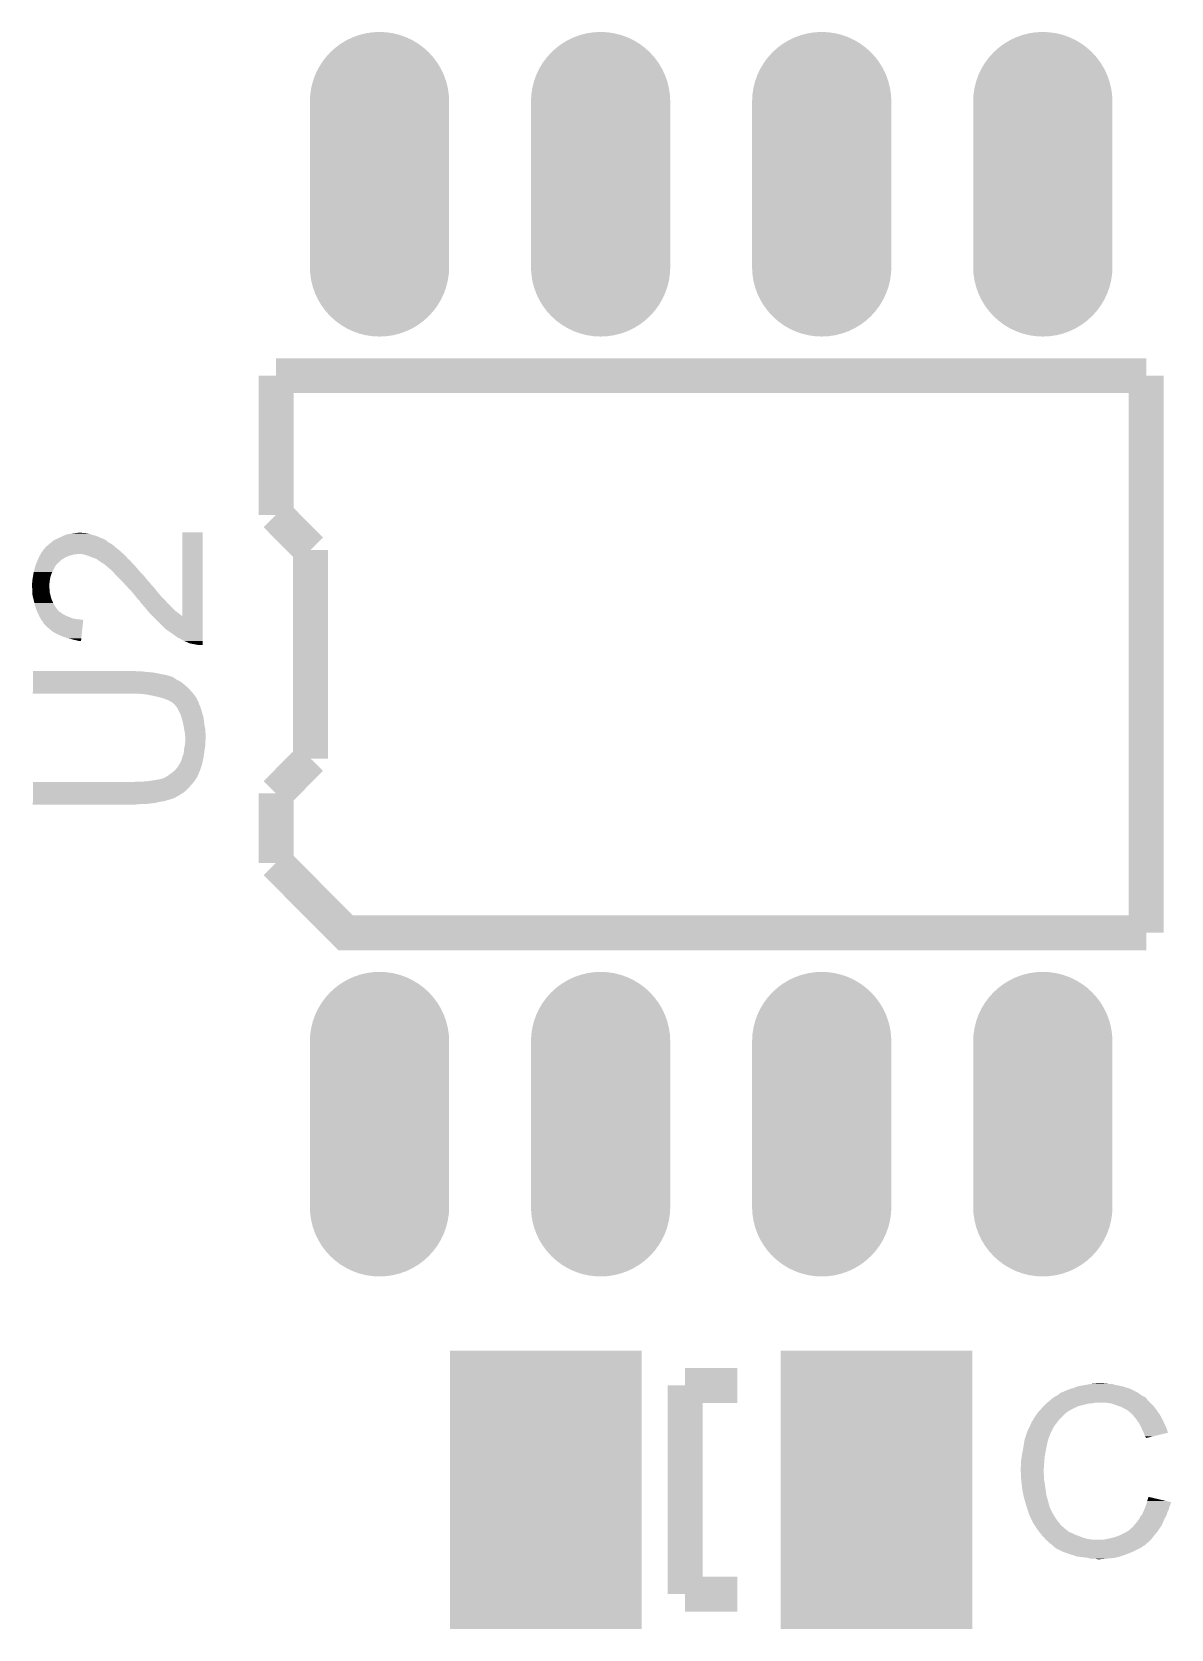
# Model space of a CAD drawing. Extents: x -4.2 to 27.1, y -3.9 to 55.1.
# Drawn here: x 7.53 to 14.07, y 20.15 to 29.33 of the extents above; entities that cross this region are included whole.
import ezdxf

# ---------------------------------------------------------------- set-up
doc = ezdxf.new("R2010")
doc.units = 0
doc.layers.get('0').update_dxf_attribs({"linetype": 'CONTINUOUS'})
doc.layers.add('MCP2517FD_CLICK_GTO', color=14, linetype='CONTINUOUS')
doc.layers.add('MCP2517FD_CLICK_GTS', color=12, linetype='CONTINUOUS')

# ---------------------------------------------------------------- blocks, each defined once
blk = doc.blocks.new('RECTANGLE_90')
blk.add_solid([(0.54991, 0.8001), (0.54991, -0.8001), (-0.54991, 0.8001), (-0.54991, -0.8001)])
blk = doc.blocks.new('OBLONG_94')
at = {"const_width": 0.8001}
blk.add_lwpolyline([(0, 0.47498), (0, -0.47498)], dxfattribs=at)
at = {"const_width": 0.40005}
for points in [[(-0.200024, 0.47498, 1), (0.200024, 0.47498, 1)], [(-0.200024, -0.47498, 1), (0.200024, -0.47498, 1)]]:
    blk.add_lwpolyline(points, format="xyb", close=True, dxfattribs=at)

msp = doc.modelspace()

# ---------------------------------------------------------------- linework, layer by layer
at = {"layer": 'MCP2517FD_CLICK_GTO', "const_width": 0.20066}
for points in [[(8.93064, 27.3558), (13.92936, 27.3558)], [(8.93064, 26.5557), (8.93064, 27.3558)], [(13.92936, 24.1554), (13.92936, 27.3558)], [(8.93064, 26.5557), (9.12876, 26.35504)], [(9.12876, 25.15616), (9.12876, 26.35504)], [(8.93064, 24.9555), (9.12876, 25.15616)], [(8.93064, 24.55672), (8.93064, 24.9555)], [(8.93064, 24.55672), (9.32942, 24.1554), (13.92936, 24.1554)], [(11.28014, 20.35556), (11.28014, 21.55444)], [(11.28014, 21.55444), (11.57986, 21.55444)], [(11.28014, 20.35556), (11.57986, 20.35556)]]:
    msp.add_lwpolyline(points, dxfattribs=at)
at = {"layer": 'MCP2517FD_CLICK_GTO'}
for points in [[(7.682992, 26.42362), (7.68858, 26.42616), (7.9248, 26.42362), (7.917184, 26.42616)], [(7.68858, 26.42616), (7.694072, 26.428696), (7.917184, 26.42616), (7.91464, 26.428696)], [(7.694072, 26.428696), (7.710586, 26.436318), (7.91464, 26.428696), (7.894322, 26.436318)], [(7.710586, 26.436318), (7.721594, 26.4414), (7.894322, 26.436318), (7.874002, 26.4414)], [(7.721594, 26.4414), (7.7216, 26.441402), (7.874002, 26.4414), (7.873998, 26.441402)], [(7.7216, 26.441402), (7.739382, 26.44648), (7.873998, 26.441402), (7.860454, 26.44648)], [(7.739382, 26.44648), (7.759686, 26.449018), (7.860454, 26.44648), (7.853684, 26.449018)], [(7.759686, 26.449018), (7.780022, 26.45156), (7.853684, 26.449018), (7.8359, 26.45156)], [(7.780022, 26.45156), (7.800342, 26.4541), (7.820662, 26.45156), (7.810502, 26.4541)], [(8.39216, 25.974084), (8.39218, 26.456618), (8.508982, 25.974084), (8.509, 26.456618)], [(8.39218, 26.456618), (8.392182, 26.45664), (8.509, 26.456618), (8.392182, 26.45664)], [(7.578996, 26.33218), (7.581898, 26.33726), (8.05434, 26.33218), (8.04672, 26.33726)], [(7.581898, 26.33726), (7.5819, 26.337262), (8.04672, 26.33726), (8.046718, 26.337262)], [(7.5819, 26.337262), (7.589156, 26.34742), (8.046718, 26.337262), (8.03656, 26.34742)], [(7.589156, 26.34742), (7.5946, 26.35504), (8.03656, 26.34742), (8.027036, 26.35504)], [(7.5946, 26.35504), (7.605182, 26.36774), (8.027036, 26.35504), (8.01116, 26.36774)], [(7.605182, 26.36774), (7.607298, 26.370278), (8.01116, 26.36774), (8.00826, 26.370278)], [(7.607298, 26.370278), (7.60984, 26.372826), (8.00826, 26.370278), (8.005348, 26.372826)], [(7.60984, 26.372826), (7.609856, 26.375364), (8.005348, 26.372826), (8.002448, 26.375364)], [(7.609856, 26.375364), (7.617462, 26.377904), (8.002448, 26.375364), (7.999544, 26.377904)], [(7.617462, 26.377904), (7.62508, 26.38552), (7.999544, 26.377904), (7.99084, 26.38552)], [(7.62508, 26.38552), (7.630162, 26.3906), (7.99084, 26.38552), (7.981696, 26.3906)], [(7.630162, 26.3906), (7.640314, 26.398218), (7.981696, 26.3906), (7.967982, 26.398218)], [(7.640314, 26.398218), (7.64032, 26.398222), (7.967982, 26.398218), (7.967978, 26.398222)], [(7.64032, 26.398222), (7.647942, 26.405842), (7.967978, 26.398222), (7.958834, 26.405842)], [(7.647942, 26.405842), (7.656406, 26.41092), (7.958834, 26.405842), (7.952738, 26.41092)], [(7.656406, 26.41092), (7.660642, 26.41346), (7.952738, 26.41092), (7.94766, 26.41346)], [(7.660642, 26.41346), (7.671816, 26.41854), (7.94766, 26.41346), (7.9375, 26.41854)], [(7.671816, 26.41854), (7.682992, 26.42362), (7.9375, 26.41854), (7.9248, 26.42362)], [(7.53872, 26.22804), (7.546846, 26.258518), (7.6454, 26.22804), (7.66064, 26.258518)], [(7.546846, 26.258518), (7.54888, 26.266142), (7.66064, 26.258518), (7.666356, 26.266142)], [(7.54888, 26.266142), (7.549966, 26.26868), (7.666356, 26.266142), (7.66826, 26.26868)], [(7.549966, 26.26868), (7.55323, 26.276296), (7.66826, 26.26868), (7.67334, 26.276296)], [(7.55323, 26.276296), (7.55432, 26.278838), (7.67334, 26.276296), (7.678416, 26.278838)], [(7.55432, 26.278838), (7.56194, 26.296618), (7.678416, 26.278838), (7.696198, 26.296618)], [(7.56194, 26.296618), (7.567384, 26.30932), (7.696198, 26.296618), (7.716522, 26.30932)], [(7.567384, 26.30932), (7.571738, 26.31948), (7.716522, 26.30932), (7.736838, 26.31948)], [(7.571738, 26.31948), (7.57174, 26.319482), (7.736838, 26.31948), (7.736844, 26.319482)], [(7.57174, 26.319482), (7.574642, 26.324562), (7.736844, 26.319482), (7.75716, 26.324562)], [(7.574642, 26.324562), (7.577542, 26.329638), (7.75716, 26.324562), (7.772398, 26.329638)], [(7.577542, 26.329638), (7.577544, 26.32964), (7.772398, 26.329638), (7.785098, 26.32964)], [(7.577544, 26.32964), (7.578996, 26.33218), (7.785098, 26.32964), (7.795258, 26.33218)], [(7.797822, 26.332178), (7.797802, 26.33218), (8.054342, 26.332178), (8.05434, 26.33218)], [(7.823198, 26.32964), (7.797822, 26.332178), (8.05688, 26.32964), (8.054342, 26.332178)], [(7.848602, 26.32202), (7.823198, 26.32964), (8.0645, 26.32202), (8.05688, 26.32964)], [(7.861306, 26.316938), (7.848602, 26.32202), (8.069582, 26.316938), (8.0645, 26.32202)], [(7.874, 26.31186), (7.861306, 26.316938), (8.073646, 26.31186), (8.069582, 26.316938)], [(7.896858, 26.30424), (7.874, 26.31186), (8.079742, 26.30424), (8.073646, 26.31186)], [(7.896862, 26.304238), (7.896858, 26.30424), (8.079742, 26.304238), (8.079742, 26.30424)], [(7.911088, 26.294078), (7.896862, 26.304238), (8.092442, 26.294078), (8.079742, 26.304238)], [(7.91464, 26.29154), (7.911088, 26.294078), (8.094558, 26.29154), (8.092442, 26.294078)], [(7.929878, 26.281382), (7.91464, 26.29154), (8.103022, 26.281382), (8.094558, 26.29154)], [(7.934956, 26.278842), (7.929878, 26.281382), (8.105138, 26.278842), (8.103022, 26.281382)], [(7.940026, 26.276306), (7.934956, 26.278842), (8.107674, 26.276306), (8.105138, 26.278842)], [(7.94004, 26.273782), (7.940026, 26.276306), (8.110198, 26.273782), (8.107674, 26.276306)], [(7.942574, 26.27376), (7.94004, 26.273782), (8.11022, 26.27376), (8.110198, 26.273782)], [(7.95172, 26.26614), (7.942574, 26.27376), (8.11784, 26.26614), (8.11022, 26.27376)], [(7.97306, 26.24836), (7.95172, 26.26614), (8.13308, 26.24836), (8.11784, 26.26614)], [(7.99084, 26.233122), (7.97306, 26.24836), (8.14614, 26.233122), (8.13308, 26.24836)], [(7.52856, 26.162002), (7.5311, 26.172162), (7.6291, 26.162002), (7.629948, 26.172162)], [(7.52856, 26.149298), (7.52856, 26.162002), (7.628042, 26.149298), (7.6291, 26.162002)], [(7.5311, 26.182322), (7.534486, 26.202638), (7.631544, 26.182322), (7.63524, 26.202638)], [(7.5311, 26.174702), (7.5311, 26.182322), (7.63016, 26.174702), (7.631544, 26.182322)], [(7.5311, 26.172162), (7.5311, 26.174702), (7.629948, 26.172162), (7.63016, 26.174702)], [(7.534486, 26.202638), (7.537872, 26.22296), (7.63524, 26.202638), (7.64286, 26.22296)], [(7.537872, 26.22296), (7.53872, 26.22804), (7.64286, 26.22296), (7.6454, 26.22804)], [(7.99302, 26.23058), (7.99084, 26.233122), (8.148318, 26.23058), (8.14614, 26.233122)], [(8.00608, 26.21534), (7.99302, 26.23058), (8.163558, 26.21534), (8.148318, 26.23058)], [(8.011162, 26.210258), (8.00608, 26.21534), (8.16864, 26.210258), (8.163558, 26.21534)], [(8.03402, 26.1874), (8.011162, 26.210258), (8.18642, 26.1874), (8.16864, 26.210258)], [(8.04164, 26.17978), (8.03402, 26.1874), (8.193194, 26.17978), (8.18642, 26.1874)], [(8.055792, 26.16454), (8.04164, 26.17978), (8.20674, 26.16454), (8.193194, 26.17978)], [(8.05815, 26.162), (8.055792, 26.16454), (8.20928, 26.162), (8.20674, 26.16454)], [(8.065228, 26.154378), (8.05815, 26.162), (8.214362, 26.154378), (8.20928, 26.162)], [(8.07466, 26.14422), (8.065228, 26.154378), (8.22452, 26.14422), (8.214362, 26.154378)], [(7.529068, 26.144222), (7.52856, 26.149298), (7.62762, 26.144222), (7.628042, 26.149298)], [(7.529832, 26.136596), (7.529068, 26.144222), (7.627622, 26.136596), (7.62762, 26.144222)], [(7.53034, 26.131516), (7.529832, 26.136596), (7.63016, 26.131516), (7.627622, 26.136596)], [(7.5311, 26.1239), (7.53034, 26.131516), (7.63016, 26.1239), (7.63016, 26.131516)], [(7.5311, 26.113738), (7.5311, 26.1239), (7.63016, 26.113738), (7.63016, 26.1239)], [(7.5311, 26.098502), (7.5311, 26.113738), (7.63397, 26.098502), (7.63016, 26.113738)], [(7.53618, 26.07564), (7.5311, 26.098502), (7.639686, 26.07564), (7.63397, 26.098502)], [(7.536816, 26.073098), (7.53618, 26.07564), (7.64032, 26.073098), (7.639686, 26.07564)], [(7.54253, 26.05024), (7.536816, 26.073098), (7.65048, 26.05024), (7.64032, 26.073098)], [(8.079016, 26.139138), (8.07466, 26.14422), (8.2296, 26.139138), (8.22452, 26.14422)], [(8.087724, 26.12898), (8.079016, 26.139138), (8.23722, 26.12898), (8.2296, 26.139138)], [(8.0899, 26.12644), (8.087724, 26.12898), (8.239196, 26.12644), (8.23722, 26.12898)], [(8.105142, 26.111198), (8.0899, 26.12644), (8.251052, 26.111198), (8.239196, 26.12644)], [(8.109374, 26.10612), (8.105142, 26.111198), (8.255, 26.10612), (8.251052, 26.111198)], [(8.11784, 26.09596), (8.109374, 26.10612), (8.264032, 26.09596), (8.255, 26.10612)], [(8.128, 26.08326), (8.11784, 26.09596), (8.27532, 26.08326), (8.264032, 26.09596)], [(8.13562, 26.073102), (8.128, 26.08326), (8.285478, 26.073102), (8.27532, 26.08326)], [(8.148314, 26.060406), (8.13562, 26.073102), (8.298174, 26.060406), (8.285478, 26.073102)], [(8.148316, 26.0604), (8.148314, 26.060406), (8.29818, 26.0604), (8.298174, 26.060406)], [(8.14832, 26.057866), (8.148316, 26.0604), (8.300398, 26.057866), (8.29818, 26.0604)], [(7.54634, 26.035), (7.54253, 26.05024), (7.658948, 26.035), (7.65048, 26.05024)], [(7.548516, 26.027382), (7.54634, 26.035), (7.66318, 26.027382), (7.658948, 26.035)], [(7.551418, 26.01722), (7.548516, 26.027382), (7.671084, 26.01722), (7.66318, 26.027382)], [(7.556864, 26.00452), (7.551418, 26.01722), (7.680962, 26.00452), (7.671084, 26.01722)], [(7.557952, 26.00198), (7.556864, 26.00452), (7.6835, 26.00198), (7.680962, 26.00452)], [(7.55904, 25.99944), (7.557952, 26.00198), (7.68731, 25.99944), (7.6835, 26.00198)], [(7.56031, 25.9969), (7.55904, 25.99944), (7.69112, 25.9969), (7.68731, 25.99944)], [(7.564122, 25.989278), (7.56031, 25.9969), (7.701282, 25.989278), (7.69112, 25.9969)], [(7.56666, 25.9842), (7.564122, 25.989278), (7.71017, 25.9842), (7.701282, 25.989278)], [(7.568692, 25.97912), (7.56666, 25.9842), (7.71906, 25.97912), (7.71017, 25.9842)], [(7.57174, 25.9715), (7.568692, 25.97912), (7.73684, 25.9715), (7.71906, 25.97912)], [(7.57174, 25.971498), (7.57174, 25.9715), (7.736846, 25.971498), (7.73684, 25.9715)], [(7.577836, 25.96134), (7.57174, 25.971498), (7.762242, 25.96134), (7.736846, 25.971498)], [(8.163564, 26.04008), (8.14832, 26.057866), (8.315958, 26.04008), (8.300398, 26.057866)], [(8.1788, 26.0223), (8.163564, 26.04008), (8.333742, 26.0223), (8.315958, 26.04008)], [(8.191696, 26.00706), (8.1788, 26.0223), (8.348982, 26.00706), (8.333742, 26.0223)], [(8.204592, 25.99182), (8.191696, 26.00706), (8.3693, 25.99182), (8.348982, 26.00706)], [(8.20674, 25.98928), (8.204592, 25.99182), (8.372574, 25.98928), (8.3693, 25.99182)], [(8.221936, 25.974084), (8.20674, 25.98928), (8.39216, 25.974084), (8.372574, 25.98928)], [(8.295638, 25.900382), (8.221936, 25.974084), (8.50898, 25.900382), (8.508982, 25.974084)], [(7.57936, 25.958798), (7.577836, 25.96134), (7.776222, 25.958798), (7.762242, 25.96134)], [(7.58063, 25.95626), (7.57936, 25.958798), (7.79018, 25.95626), (7.776222, 25.958798)], [(7.581912, 25.953698), (7.58063, 25.95626), (7.823198, 25.953698), (7.79018, 25.95626)], [(7.584438, 25.948644), (7.581912, 25.953698), (7.82267, 25.948644), (7.823198, 25.953698)], [(7.592056, 25.941022), (7.584438, 25.948644), (7.821874, 25.941022), (7.82267, 25.948644)], [(7.5946, 25.933404), (7.592056, 25.941022), (7.82108, 25.933404), (7.821874, 25.941022)], [(7.617462, 25.910538), (7.5946, 25.933404), (7.818694, 25.910538), (7.82108, 25.933404)], [(7.647942, 25.88514), (7.617462, 25.910538), (7.816044, 25.88514), (7.818694, 25.910538)], [(7.665722, 25.87498), (7.647942, 25.88514), (7.814984, 25.87498), (7.816044, 25.88514)], [(8.32104, 25.8826), (8.295638, 25.900382), (8.50898, 25.8826), (8.50898, 25.900382)], [(8.3439, 25.86736), (8.32104, 25.8826), (8.508978, 25.86736), (8.50898, 25.8826)], [(7.698742, 25.85974), (7.665722, 25.87498), (7.813394, 25.85974), (7.814984, 25.87498)], [(7.7343, 25.847042), (7.698742, 25.85974), (7.81207, 25.847042), (7.813394, 25.85974)], [(7.74954, 25.8445), (7.7343, 25.847042), (7.811804, 25.8445), (7.81207, 25.847042)], [(7.76478, 25.839422), (7.74954, 25.8445), (7.811274, 25.839422), (7.811804, 25.8445)], [(7.77748, 25.83688), (7.76478, 25.839422), (7.81101, 25.83688), (7.811274, 25.839422)], [(7.797798, 25.8318), (7.77748, 25.83688), (7.81048, 25.8318), (7.81101, 25.83688)], [(8.36422, 25.852122), (8.3439, 25.86736), (8.508978, 25.852122), (8.508978, 25.86736)], [(8.38454, 25.84196), (8.36422, 25.852122), (8.508978, 25.84196), (8.508978, 25.852122)], [(8.402318, 25.8318), (8.38454, 25.84196), (8.508978, 25.8318), (8.508978, 25.84196)], [(8.41502, 25.82672), (8.402318, 25.8318), (8.508978, 25.82672), (8.508978, 25.8318)], [(8.422636, 25.82418), (8.41502, 25.82672), (8.508978, 25.82418), (8.508978, 25.82672)], [(8.425178, 25.821644), (8.422636, 25.82418), (8.508978, 25.821644), (8.508978, 25.82418)], [(8.440418, 25.816562), (8.425178, 25.821644), (8.508978, 25.816562), (8.508978, 25.821644)], [(8.45566, 25.81402), (8.440418, 25.816562), (8.508978, 25.81402), (8.508978, 25.816562)], [(8.481058, 25.80894), (8.45566, 25.81402), (8.508978, 25.80894), (8.508978, 25.81402)], [(7.53365, 25.598118), (7.533652, 25.60828), (8.382, 25.598118), (8.361682, 25.60828)], [(7.533652, 25.60828), (7.533654, 25.618438), (8.361682, 25.60828), (8.346442, 25.618438)], [(7.533654, 25.623518), (7.533656, 25.626056), (8.336284, 25.623518), (8.333742, 25.626056)], [(7.533654, 25.618438), (7.533654, 25.623518), (8.346442, 25.618438), (8.336284, 25.623518)], [(7.533656, 25.626056), (7.533658, 25.63622), (8.333742, 25.626056), (8.29818, 25.63622)], [(7.533658, 25.64384), (7.53366, 25.65146), (8.26008, 25.64384), (8.219442, 25.65146)], [(7.533658, 25.63622), (7.533658, 25.64384), (8.29818, 25.63622), (8.26008, 25.64384)], [(7.53366, 25.65654), (7.533662, 25.65908), (8.133082, 25.65654), (8.120382, 25.65908)], [(7.53366, 25.654), (7.53366, 25.65654), (8.181338, 25.654), (8.166102, 25.65654)], [(7.53366, 25.65146), (7.53366, 25.654), (8.219442, 25.65146), (8.181338, 25.654)], [(7.53364, 25.534622), (7.533644, 25.56002), (8.450578, 25.534622), (8.42772, 25.56002)], [(7.53364, 25.529562), (7.53364, 25.534622), (8.454374, 25.529562), (8.450578, 25.534622)], [(8.130542, 25.52954), (7.53364, 25.529562), (8.45439, 25.52954), (8.454374, 25.529562)], [(7.533644, 25.56002), (7.533648, 25.58034), (8.42772, 25.56002), (8.40486, 25.58034)], [(7.533648, 25.58034), (7.53365, 25.598118), (8.40486, 25.58034), (8.382, 25.598118)], [(8.16102, 25.527), (8.130542, 25.52954), (8.456294, 25.527), (8.45439, 25.52954)], [(8.186422, 25.52446), (8.16102, 25.527), (8.4582, 25.52446), (8.456294, 25.527)], [(8.21182, 25.51938), (8.186422, 25.52446), (8.46201, 25.51938), (8.4582, 25.52446)], [(8.257542, 25.50922), (8.21182, 25.51938), (8.469628, 25.50922), (8.46201, 25.51938)], [(8.27532, 25.50414), (8.257542, 25.50922), (8.473438, 25.50414), (8.469628, 25.50922)], [(8.275334, 25.504136), (8.27532, 25.50414), (8.47344, 25.504136), (8.473438, 25.50414)], [(8.28296, 25.501594), (8.275334, 25.504136), (8.473446, 25.501594), (8.47344, 25.504136)], [(8.290562, 25.49906), (8.28296, 25.501594), (8.475976, 25.49906), (8.473446, 25.501594)], [(8.290578, 25.499054), (8.290562, 25.49906), (8.47598, 25.499054), (8.475976, 25.49906)], [(8.296928, 25.496514), (8.290578, 25.499054), (8.475984, 25.496514), (8.47598, 25.499054)], [(8.31596, 25.4889), (8.296928, 25.496514), (8.48106, 25.4889), (8.475984, 25.496514)], [(8.315964, 25.488898), (8.31596, 25.4889), (8.48106, 25.488898), (8.48106, 25.4889)], [(8.323578, 25.483822), (8.315964, 25.488898), (8.4836, 25.483822), (8.48106, 25.488898)], [(8.333736, 25.478742), (8.323578, 25.483822), (8.48614, 25.478742), (8.4836, 25.483822)], [(8.333742, 25.478738), (8.333736, 25.478742), (8.486142, 25.478738), (8.48614, 25.478742)], [(8.33882, 25.473662), (8.333742, 25.478738), (8.487412, 25.473662), (8.486142, 25.478738)], [(8.343896, 25.471122), (8.33882, 25.473662), (8.488046, 25.471122), (8.487412, 25.473662)], [(8.34644, 25.46858), (8.343896, 25.471122), (8.48868, 25.46858), (8.488046, 25.471122)], [(8.346442, 25.468578), (8.34644, 25.46858), (8.48868, 25.468578), (8.48868, 25.46858)], [(8.35457, 25.458418), (8.346442, 25.468578), (8.49376, 25.458418), (8.48868, 25.468578)], [(8.3566, 25.45588), (8.35457, 25.458418), (8.494608, 25.45588), (8.49376, 25.458418)], [(8.366758, 25.440642), (8.3566, 25.45588), (8.499686, 25.440642), (8.494608, 25.45588)], [(8.37311, 25.42794), (8.366758, 25.440642), (8.50392, 25.42794), (8.499686, 25.440642)], [(8.382, 25.41016), (8.37311, 25.42794), (8.509, 25.41016), (8.50392, 25.42794)], [(8.387472, 25.392378), (8.382, 25.41016), (8.51408, 25.392378), (8.509, 25.41016)], [(8.39216, 25.377138), (8.387472, 25.392378), (8.515986, 25.377138), (8.51408, 25.392378)], [(8.393332, 25.37206), (8.39216, 25.377138), (8.51662, 25.37206), (8.515986, 25.377138)], [(8.398608, 25.3492), (8.393332, 25.37206), (8.51916, 25.3492), (8.51662, 25.37206)], [(8.39978, 25.34412), (8.398608, 25.3492), (8.52029, 25.34412), (8.51916, 25.3492)], [(8.402744, 25.32634), (8.39978, 25.34412), (8.52424, 25.32634), (8.52029, 25.34412)], [(8.40486, 25.31364), (8.402744, 25.32634), (8.52491, 25.31364), (8.52424, 25.32634)], [(8.4074, 25.300942), (8.40486, 25.31364), (8.525578, 25.300942), (8.52491, 25.31364)], [(8.406382, 25.229818), (8.4074, 25.2349), (8.52424, 25.229818), (8.52424, 25.2349)], [(8.4074, 25.288244), (8.4074, 25.300942), (8.526246, 25.288244), (8.525578, 25.300942)], [(8.409938, 25.280622), (8.4074, 25.288244), (8.526648, 25.280622), (8.526246, 25.288244)], [(8.4074, 25.2349), (8.409092, 25.255218), (8.52424, 25.2349), (8.52424, 25.255218)], [(8.409092, 25.255218), (8.40994, 25.265378), (8.52424, 25.255218), (8.52678, 25.265378)], [(8.40994, 25.278082), (8.409938, 25.280622), (8.52678, 25.278082), (8.526648, 25.280622)], [(8.40994, 25.265378), (8.40994, 25.278082), (8.52678, 25.265378), (8.52678, 25.278082)], [(8.382, 25.133304), (8.387082, 25.146), (8.507982, 25.133304), (8.510522, 25.146)], [(8.387082, 25.146), (8.39216, 25.16378), (8.510522, 25.146), (8.51408, 25.16378)], [(8.39216, 25.16378), (8.39978, 25.184102), (8.51408, 25.16378), (8.517206, 25.184102)], [(8.39978, 25.184102), (8.401048, 25.1968), (8.517206, 25.184102), (8.51916, 25.1968)], [(8.401048, 25.1968), (8.40232, 25.2095), (8.51916, 25.1968), (8.520974, 25.2095)], [(8.40232, 25.2095), (8.403336, 25.21458), (8.520974, 25.2095), (8.5217, 25.21458)], [(8.403336, 25.21458), (8.406382, 25.229818), (8.5217, 25.21458), (8.52424, 25.229818)], [(8.295642, 25.04948), (8.30072, 25.05202), (8.47598, 25.04948), (8.478518, 25.05202)], [(8.30072, 25.05202), (8.3058, 25.05456), (8.478518, 25.05202), (8.479606, 25.05456)], [(8.3058, 25.05456), (8.3185, 25.06472), (8.479606, 25.05456), (8.48396, 25.06472)], [(8.3185, 25.06472), (8.33374, 25.07488), (8.48396, 25.06472), (8.488314, 25.07488)], [(8.33374, 25.07488), (8.348982, 25.08758), (8.488314, 25.07488), (8.493758, 25.08758)], [(8.348982, 25.087582), (8.36422, 25.105362), (8.49376, 25.087582), (8.499686, 25.105362)], [(8.348982, 25.08758), (8.348982, 25.087582), (8.493758, 25.08758), (8.49376, 25.087582)], [(8.36422, 25.105362), (8.376916, 25.12568), (8.499686, 25.105362), (8.506458, 25.12568)], [(8.376916, 25.12568), (8.37692, 25.125684), (8.506458, 25.12568), (8.506458, 25.125684)], [(8.37692, 25.125684), (8.376926, 25.128226), (8.506458, 25.125684), (8.506966, 25.128226)], [(8.376926, 25.128226), (8.382, 25.133304), (8.506966, 25.128226), (8.507982, 25.133304)], [(7.533648, 24.94534), (7.533652, 24.96312), (8.37438, 24.94534), (8.402318, 24.96312)], [(7.533652, 24.96312), (7.533654, 24.98344), (8.402318, 24.96312), (8.42518, 24.98344)], [(7.533654, 24.98344), (7.533662, 25.02154), (8.42518, 24.98344), (8.458518, 25.02154)], [(8.117842, 25.02154), (8.127994, 25.024078), (8.458518, 25.02154), (8.46074, 25.024078)], [(8.127994, 25.024078), (8.128002, 25.02408), (8.46074, 25.024078), (8.46074, 25.02408)], [(8.16864, 25.02408), (8.19912, 25.02662), (8.46074, 25.02408), (8.462434, 25.02662)], [(8.19912, 25.02662), (8.26008, 25.03678), (8.462434, 25.02662), (8.469206, 25.03678)], [(8.26008, 25.03678), (8.272762, 25.039318), (8.469206, 25.03678), (8.470898, 25.039318)], [(8.272762, 25.039318), (8.272782, 25.039322), (8.470898, 25.039318), (8.4709, 25.039322)], [(8.272782, 25.039322), (8.285484, 25.0444), (8.4709, 25.039322), (8.473438, 25.0444)], [(8.285484, 25.0444), (8.288026, 25.044404), (8.473438, 25.0444), (8.47344, 25.044404)], [(8.288026, 25.044404), (8.295634, 25.049476), (8.47344, 25.044404), (8.475978, 25.049476)], [(8.295634, 25.049476), (8.295642, 25.04948), (8.475978, 25.049476), (8.47598, 25.04948)], [(7.53364, 24.90216), (7.533642, 24.90724), (8.242298, 24.90216), (8.260078, 24.90724)], [(7.53364, 24.89708), (7.53364, 24.90216), (8.20166, 24.89708), (8.242298, 24.90216)], [(7.53364, 24.89454), (7.53364, 24.89708), (8.178798, 24.89454), (8.20166, 24.89708)], [(7.53364, 24.892022), (7.53364, 24.89454), (8.125702, 24.892022), (8.1534, 24.89454)], [(8.125462, 24.892), (7.53364, 24.892022), (8.125462, 24.892), (8.125702, 24.892022)], [(7.533642, 24.91232), (7.533644, 24.917398), (8.293098, 24.91232), (8.305798, 24.917398)], [(7.533642, 24.90978), (7.533642, 24.91232), (8.27786, 24.90978), (8.293098, 24.91232)], [(7.533642, 24.90724), (7.533642, 24.90978), (8.260078, 24.90724), (8.27786, 24.90978)], [(7.533644, 24.92502), (7.533646, 24.927558), (8.333738, 24.92502), (8.338816, 24.927558)], [(7.533644, 24.91994), (7.533644, 24.92502), (8.318498, 24.91994), (8.333738, 24.92502)], [(7.533644, 24.917398), (7.533644, 24.91994), (8.305798, 24.917398), (8.318498, 24.91994)], [(7.533646, 24.92756), (7.533648, 24.94534), (8.343896, 24.92756), (8.37438, 24.94534)], [(7.533646, 24.927558), (7.533646, 24.92756), (8.338816, 24.927558), (8.343896, 24.92756)], [(13.60678, 21.56206), (13.62202, 21.5646), (13.718542, 21.56206), (13.703302, 21.5646)], [(13.62202, 21.5646), (13.667738, 21.56714), (13.690602, 21.5646), (13.680442, 21.56714)], [(13.378408, 21.470618), (13.387416, 21.47824), (13.936982, 21.470618), (13.9319, 21.47824)], [(13.387416, 21.47824), (13.393422, 21.483322), (13.9319, 21.47824), (13.926818, 21.483322)], [(13.393422, 21.483322), (13.397646, 21.485858), (13.926818, 21.483322), (13.92428, 21.485858)], [(13.397646, 21.485858), (13.401876, 21.488398), (13.92428, 21.485858), (13.919204, 21.488398)], [(13.401876, 21.488398), (13.406102, 21.490934), (13.919204, 21.488398), (13.916666, 21.490934)], [(13.406102, 21.490934), (13.406112, 21.49094), (13.916666, 21.490934), (13.914124, 21.49094)], [(13.406112, 21.49094), (13.427268, 21.50364), (13.914124, 21.49094), (13.8938, 21.50364)], [(13.427268, 21.50364), (13.43152, 21.506192), (13.8938, 21.50364), (13.890228, 21.506192)], [(13.43152, 21.506192), (13.431534, 21.508726), (13.890228, 21.506192), (13.88668, 21.508726)], [(13.431534, 21.508726), (13.441682, 21.5138), (13.88668, 21.508726), (13.879574, 21.5138)], [(13.441682, 21.5138), (13.449294, 21.516338), (13.879574, 21.5138), (13.87602, 21.516338)], [(13.449294, 21.516338), (13.4493, 21.51634), (13.87602, 21.516338), (13.876018, 21.51634)], [(13.4493, 21.51634), (13.45946, 21.52142), (13.876018, 21.51634), (13.86586, 21.52142)], [(13.45946, 21.52142), (13.472158, 21.5265), (13.86586, 21.52142), (13.8557, 21.5265)], [(13.472158, 21.5265), (13.484858, 21.53158), (13.8557, 21.5265), (13.84427, 21.53158)], [(13.484858, 21.53158), (13.5001, 21.53666), (13.84427, 21.53158), (13.83284, 21.53666)], [(13.5001, 21.53666), (13.517882, 21.54174), (13.83284, 21.53666), (13.816586, 21.54174)], [(13.517882, 21.54174), (13.535662, 21.54936), (13.816586, 21.54174), (13.792202, 21.54936)], [(13.535662, 21.54936), (13.5763, 21.55698), (13.792202, 21.54936), (13.754098, 21.55698)], [(13.5763, 21.55698), (13.60678, 21.56206), (13.754098, 21.55698), (13.736324, 21.56206)], [(13.289278, 21.3741), (13.301724, 21.391878), (13.444222, 21.3741), (13.462, 21.391878)], [(13.301724, 21.391878), (13.30706, 21.3995), (13.462, 21.391878), (13.472158, 21.3995)], [(13.30706, 21.3995), (13.307062, 21.399502), (13.472158, 21.3995), (13.47216, 21.399502)], [(13.307062, 21.399502), (13.309366, 21.402038), (13.47216, 21.399502), (13.474698, 21.402038)], [(13.309366, 21.402038), (13.325532, 21.41982), (13.474698, 21.402038), (13.505182, 21.41982)], [(13.325532, 21.41982), (13.33246, 21.42744), (13.505182, 21.41982), (13.52169, 21.42744)], [(13.33246, 21.42744), (13.34008, 21.43506), (13.52169, 21.42744), (13.538198, 21.43506)], [(13.34008, 21.43506), (13.35532, 21.4503), (13.538198, 21.43506), (13.59916, 21.4503)], [(13.35532, 21.4503), (13.35786, 21.45284), (13.59916, 21.4503), (13.624562, 21.45284)], [(13.35786, 21.45284), (13.3604, 21.45538), (13.624562, 21.45284), (13.637258, 21.45538)], [(13.3604, 21.45538), (13.378408, 21.470618), (13.95222, 21.45538), (13.936982, 21.470618)], [(13.731238, 21.4503), (13.700758, 21.45538), (13.9573, 21.4503), (13.95222, 21.45538)], [(13.75918, 21.44014), (13.731238, 21.4503), (13.96746, 21.44014), (13.9573, 21.4503)], [(13.766806, 21.437598), (13.75918, 21.44014), (13.970002, 21.437598), (13.96746, 21.44014)], [(13.782038, 21.43252), (13.766806, 21.437598), (13.974066, 21.43252), (13.970002, 21.437598)], [(13.79728, 21.4249), (13.782038, 21.43252), (13.98016, 21.4249), (13.974066, 21.43252)], [(13.80236, 21.42236), (13.79728, 21.4249), (13.981976, 21.42236), (13.98016, 21.4249)], [(13.815062, 21.41474), (13.80236, 21.42236), (13.987418, 21.41474), (13.981976, 21.42236)], [(13.825216, 21.409662), (13.815062, 21.41474), (13.991046, 21.409662), (13.987418, 21.41474)], [(13.82776, 21.40712), (13.825216, 21.409662), (13.992862, 21.40712), (13.991046, 21.409662)], [(13.847764, 21.38934), (13.82776, 21.40712), (14.005562, 21.38934), (13.992862, 21.40712)], [(13.85062, 21.3868), (13.847764, 21.38934), (14.007014, 21.3868), (14.005562, 21.38934)], [(13.862812, 21.37156), (13.85062, 21.3868), (14.01572, 21.37156), (14.007014, 21.3868)], [(13.245252, 21.28774), (13.2461, 21.29028), (13.38326, 21.28774), (13.38453, 21.29028)], [(13.2461, 21.29028), (13.259246, 21.318218), (13.38453, 21.29028), (13.3985, 21.318218)], [(13.259246, 21.318218), (13.26642, 21.333464), (13.3985, 21.318218), (13.410358, 21.333464)], [(13.26642, 21.333464), (13.266426, 21.336006), (13.410358, 21.333464), (13.412334, 21.336006)], [(13.266426, 21.336006), (13.26896, 21.338544), (13.412334, 21.336006), (13.414308, 21.338544)], [(13.26896, 21.338544), (13.271504, 21.346162), (13.414308, 21.338544), (13.420234, 21.346162)], [(13.271504, 21.346162), (13.276582, 21.351244), (13.420234, 21.346162), (13.424186, 21.351244)], [(13.276582, 21.351244), (13.28166, 21.361398), (13.424186, 21.351244), (13.432084, 21.361398)], [(13.28166, 21.361398), (13.283182, 21.363938), (13.432084, 21.361398), (13.43406, 21.363938)], [(13.283182, 21.363938), (13.289278, 21.3741), (13.43406, 21.363938), (13.444222, 21.3741)], [(13.87094, 21.3614), (13.862812, 21.37156), (14.0208, 21.3614), (14.01572, 21.37156)], [(13.878052, 21.35124), (13.87094, 21.3614), (14.02588, 21.35124), (14.0208, 21.3614)], [(13.888718, 21.336), (13.878052, 21.35124), (14.032654, 21.336), (14.02588, 21.35124)], [(13.89253, 21.32838), (13.888718, 21.336), (14.03604, 21.32838), (14.032654, 21.336)], [(13.90142, 21.3106), (13.89253, 21.32838), (14.044932, 21.3106), (14.03604, 21.32838)], [(13.90255, 21.308058), (13.90142, 21.3106), (14.046202, 21.308058), (14.044932, 21.3106)], [(13.91158, 21.28774), (13.90255, 21.308058), (14.052276, 21.28774), (14.046202, 21.308058)], [(13.218, 21.1709), (13.22324, 21.19884), (13.35024, 21.1709), (13.35532, 21.19884)], [(13.22324, 21.19884), (13.22705, 21.2217), (13.35532, 21.19884), (13.3604, 21.2217)], [(13.22705, 21.2217), (13.230436, 21.242018), (13.3604, 21.2217), (13.365478, 21.242018)], [(13.230436, 21.242018), (13.230862, 21.244562), (13.365478, 21.242018), (13.36675, 21.244562)], [(13.230862, 21.244562), (13.231706, 21.247096), (13.36675, 21.244562), (13.368018, 21.247096)], [(13.231706, 21.247096), (13.233398, 21.252174), (13.368018, 21.247096), (13.36802, 21.252174)], [(13.233398, 21.252174), (13.234244, 21.254714), (13.36802, 21.252174), (13.370554, 21.254714)], [(13.234244, 21.254714), (13.235092, 21.257256), (13.370554, 21.254714), (13.37056, 21.257256)], [(13.235092, 21.257256), (13.245252, 21.28774), (13.37056, 21.257256), (13.38326, 21.28774)], [(13.914124, 21.282654), (13.91158, 21.28774), (14.053796, 21.282654), (14.052276, 21.28774)], [(13.91666, 21.27758), (13.914124, 21.282654), (14.032634, 21.27758), (14.053796, 21.282654)], [(13.92174, 21.262344), (13.91666, 21.27758), (13.969092, 21.262344), (14.032634, 21.27758)], [(13.926814, 21.257266), (13.92174, 21.262344), (13.947914, 21.257266), (13.969092, 21.262344)], [(13.92682, 21.252208), (13.926814, 21.257266), (13.92682, 21.252208), (13.947914, 21.257266)], [(13.21054, 21.12264), (13.21308, 21.140422), (13.343888, 21.12264), (13.34516, 21.140422)], [(13.21054, 21.094702), (13.21054, 21.12264), (13.341894, 21.094702), (13.343888, 21.12264)], [(13.21308, 21.140422), (13.21562, 21.1582), (13.34516, 21.140422), (13.348122, 21.1582)], [(13.21562, 21.1582), (13.218, 21.1709), (13.348122, 21.1582), (13.35024, 21.1709)], [(13.208, 21.084542), (13.21054, 21.094702), (13.341168, 21.084542), (13.341894, 21.094702)], [(13.208, 21.069302), (13.208, 21.084542), (13.34008, 21.069302), (13.341168, 21.084542)], [(13.208, 21.0693), (13.208, 21.069302), (13.340082, 21.0693), (13.34008, 21.069302)], [(13.209144, 21.046438), (13.208, 21.0693), (13.340082, 21.046438), (13.340082, 21.0693)], [(13.209526, 21.038816), (13.209144, 21.046438), (13.34262, 21.038816), (13.340082, 21.046438)], [(13.21054, 21.0185), (13.209526, 21.038816), (13.34262, 21.0185), (13.34262, 21.038816)], [(13.211304, 21.010878), (13.21054, 21.0185), (13.34262, 21.010878), (13.34262, 21.0185)], [(13.212826, 20.99564), (13.211304, 21.010878), (13.34516, 20.99564), (13.34262, 21.010878)], [(13.21562, 20.967698), (13.212826, 20.99564), (13.34946, 20.967698), (13.34516, 20.99564)], [(13.216518, 20.96262), (13.21562, 20.967698), (13.35024, 20.96262), (13.34946, 20.967698)], [(13.22324, 20.92452), (13.216518, 20.96262), (13.35532, 20.92452), (13.35024, 20.96262)], [(13.223242, 20.924518), (13.22324, 20.92452), (13.35532, 20.924518), (13.35532, 20.92452)], [(13.22832, 20.9042), (13.223242, 20.924518), (13.361126, 20.9042), (13.35532, 20.924518)], [(13.232676, 20.88896), (13.22832, 20.9042), (13.36548, 20.88896), (13.361126, 20.9042)], [(13.23848, 20.86864), (13.232676, 20.88896), (13.370902, 20.86864), (13.36548, 20.88896)], [(13.244408, 20.850858), (13.23848, 20.86864), (13.375644, 20.850858), (13.370902, 20.86864)], [(13.245256, 20.848316), (13.244408, 20.850858), (13.378182, 20.848316), (13.375644, 20.850858)], [(13.246948, 20.843238), (13.245256, 20.848316), (13.38072, 20.843238), (13.378182, 20.848316)], [(13.24864, 20.838158), (13.246948, 20.843238), (13.382414, 20.838158), (13.38072, 20.843238)], [(13.249276, 20.83562), (13.24864, 20.838158), (13.38326, 20.83562), (13.382414, 20.838158)], [(13.251182, 20.828), (13.249276, 20.83562), (13.387072, 20.828), (13.38326, 20.83562)], [(13.91194, 20.827998), (13.918472, 20.843238), (14.051278, 20.827998), (14.058898, 20.843238)], [(13.918472, 20.843238), (13.92174, 20.85086), (14.058898, 20.843238), (14.060422, 20.85086)], [(13.92174, 20.85086), (13.923644, 20.855938), (14.060422, 20.85086), (14.06144, 20.855938)], [(13.923644, 20.855938), (13.927452, 20.866098), (14.06144, 20.855938), (14.06652, 20.866098)], [(13.927452, 20.866098), (13.92936, 20.871182), (14.06652, 20.866098), (14.067788, 20.871182)], [(13.92936, 20.871182), (13.930628, 20.876258), (14.067788, 20.871182), (14.069058, 20.876258)], [(13.930628, 20.876258), (13.931898, 20.881336), (14.069058, 20.876258), (14.071598, 20.881336)], [(13.931898, 20.881336), (13.93253, 20.883862), (14.071598, 20.881336), (14.0716, 20.883862)], [(13.93253, 20.883862), (13.93444, 20.891498), (14.0716, 20.883862), (14.039168, 20.891498)], [(13.93444, 20.891498), (13.94208, 20.914356), (14.039168, 20.891498), (13.94208, 20.914356)], [(13.253722, 20.820382), (13.251182, 20.828), (13.39088, 20.820382), (13.387072, 20.828)], [(13.25626, 20.812762), (13.253722, 20.820382), (13.395644, 20.812762), (13.39088, 20.820382)], [(13.2588, 20.80768), (13.25626, 20.812762), (13.398818, 20.80768), (13.395644, 20.812762)], [(13.262386, 20.80006), (13.2588, 20.80768), (13.40358, 20.80006), (13.398818, 20.80768)], [(13.273144, 20.7772), (13.262386, 20.80006), (13.41882, 20.7772), (13.40358, 20.80006)], [(13.27912, 20.7645), (13.273144, 20.7772), (13.42898, 20.7645), (13.41882, 20.7772)], [(13.287588, 20.7518), (13.27912, 20.7645), (13.43914, 20.7518), (13.42898, 20.7645)], [(13.301132, 20.731482), (13.287588, 20.7518), (13.461998, 20.731482), (13.43914, 20.7518)], [(13.845544, 20.736562), (13.85062, 20.739104), (14.0081, 20.736562), (14.009794, 20.739104)], [(13.85062, 20.739104), (13.8557, 20.74672), (14.009794, 20.739104), (14.014872, 20.74672)], [(13.8557, 20.74672), (13.859508, 20.751798), (14.014872, 20.74672), (14.018258, 20.751798)], [(13.859508, 20.751798), (13.863322, 20.75688), (14.018258, 20.751798), (14.02048, 20.75688)], [(13.863322, 20.75688), (13.87094, 20.764502), (14.02048, 20.75688), (14.023816, 20.764502)], [(13.87094, 20.764502), (13.87856, 20.77466), (14.023816, 20.764502), (14.02826, 20.77466)], [(13.87856, 20.77466), (13.888722, 20.787362), (14.02826, 20.77466), (14.033818, 20.787362)], [(13.888722, 20.787362), (13.89126, 20.79244), (14.033818, 20.787362), (14.03604, 20.79244)], [(13.89126, 20.79244), (13.89634, 20.8026), (14.03604, 20.79244), (14.041846, 20.8026)], [(13.89634, 20.8026), (13.902432, 20.810218), (14.041846, 20.8026), (14.0462, 20.810218)], [(13.902432, 20.810218), (13.9065, 20.815302), (14.0462, 20.810218), (14.04765, 20.815302)], [(13.9065, 20.815302), (13.91194, 20.827998), (14.04765, 20.815302), (14.051278, 20.827998)], [(13.30452, 20.7264), (13.301132, 20.731482), (13.468352, 20.7264), (13.461998, 20.731482)], [(13.316244, 20.71116), (13.30452, 20.7264), (13.487406, 20.71116), (13.468352, 20.7264)], [(13.316246, 20.711158), (13.316244, 20.71116), (13.492484, 20.711158), (13.487406, 20.71116)], [(13.320152, 20.70608), (13.316246, 20.711158), (13.502642, 20.70608), (13.492484, 20.711158)], [(13.322108, 20.703538), (13.320152, 20.70608), (13.510264, 20.703538), (13.502642, 20.70608)], [(13.326014, 20.69846), (13.322108, 20.703538), (13.51788, 20.69846), (13.510264, 20.703538)], [(13.32992, 20.693382), (13.326014, 20.69846), (13.531422, 20.693382), (13.51788, 20.69846)], [(13.332462, 20.69084), (13.32992, 20.693382), (13.5382, 20.69084), (13.531422, 20.693382)], [(13.34262, 20.68068), (13.332462, 20.69084), (13.563596, 20.68068), (13.5382, 20.69084)], [(13.342622, 20.680678), (13.34262, 20.68068), (13.5636, 20.680678), (13.563596, 20.68068)], [(13.348716, 20.67306), (13.342622, 20.680678), (13.59154, 20.67306), (13.5636, 20.680678)], [(13.352778, 20.667982), (13.348716, 20.67306), (13.62201, 20.667982), (13.59154, 20.67306)], [(13.352782, 20.66798), (13.352778, 20.667982), (13.622022, 20.66798), (13.62201, 20.667982)], [(13.365478, 20.657822), (13.352782, 20.66798), (13.9446, 20.657822), (13.954758, 20.66798)], [(13.365482, 20.65782), (13.365478, 20.657822), (13.9446, 20.65782), (13.9446, 20.657822)], [(13.37564, 20.647662), (13.365482, 20.65782), (13.932986, 20.647662), (13.9446, 20.65782)], [(13.385798, 20.64004), (13.37564, 20.647662), (13.924274, 20.64004), (13.932986, 20.647662)], [(13.682982, 20.66798), (13.69314, 20.67052), (13.954758, 20.66798), (13.957298, 20.67052)], [(13.69314, 20.67052), (13.70584, 20.67306), (13.957298, 20.67052), (13.959838, 20.67306)], [(13.70584, 20.67306), (13.71854, 20.6756), (13.959838, 20.67306), (13.961742, 20.6756)], [(13.71854, 20.6756), (13.74902, 20.683222), (13.961742, 20.6756), (13.967458, 20.683222)], [(13.74902, 20.683222), (13.77696, 20.69338), (13.967458, 20.683222), (13.975078, 20.69338)], [(13.77696, 20.69338), (13.776962, 20.693382), (13.975078, 20.69338), (13.97508, 20.693382)], [(13.776962, 20.693382), (13.807438, 20.70862), (13.97508, 20.693382), (13.988414, 20.70862)], [(13.807438, 20.70862), (13.816324, 20.713698), (13.988414, 20.70862), (13.99286, 20.713698)], [(13.816324, 20.713698), (13.825218, 20.71878), (13.99286, 20.713698), (13.996246, 20.71878)], [(13.825218, 20.71878), (13.83792, 20.72894), (13.996246, 20.71878), (14.00302, 20.72894)], [(13.83792, 20.72894), (13.845544, 20.736562), (14.00302, 20.72894), (14.0081, 20.736562)], [(13.385814, 20.640026), (13.385798, 20.64004), (13.921734, 20.640026), (13.924274, 20.64004)], [(13.39088, 20.63496), (13.385814, 20.640026), (13.919192, 20.63496), (13.921734, 20.640026)], [(13.393424, 20.632416), (13.39088, 20.63496), (13.911578, 20.632416), (13.919192, 20.63496)], [(13.398498, 20.627342), (13.393424, 20.632416), (13.906502, 20.627342), (13.911578, 20.632416)], [(13.398504, 20.627338), (13.398498, 20.627342), (13.906498, 20.627338), (13.906502, 20.627342)], [(13.406114, 20.622264), (13.398504, 20.627338), (13.89804, 20.622264), (13.906498, 20.627338)], [(13.408638, 20.62226), (13.406114, 20.622264), (13.898032, 20.62226), (13.89804, 20.622264)], [(13.40866, 20.619734), (13.408638, 20.62226), (13.893822, 20.619734), (13.898032, 20.62226)], [(13.408688, 20.61972), (13.40866, 20.619734), (13.8938, 20.61972), (13.893822, 20.619734)], [(13.4493, 20.5994), (13.408688, 20.61972), (13.85316, 20.5994), (13.8938, 20.61972)], [(13.47089, 20.59178), (13.4493, 20.5994), (13.83284, 20.59178), (13.85316, 20.5994)], [(13.49248, 20.58416), (13.47089, 20.59178), (13.81506, 20.58416), (13.83284, 20.59178)], [(13.533118, 20.57146), (13.49248, 20.58416), (13.776958, 20.57146), (13.81506, 20.58416)], [(13.553438, 20.56892), (13.533118, 20.57146), (13.769338, 20.56892), (13.776958, 20.57146)], [(13.594078, 20.56384), (13.553438, 20.56892), (13.746478, 20.56384), (13.769338, 20.56892)], [(13.602968, 20.5613), (13.594078, 20.56384), (13.72108, 20.5613), (13.746478, 20.56384)], [(13.611856, 20.55876), (13.602968, 20.5613), (13.69314, 20.55876), (13.72108, 20.5613)], [(13.649958, 20.55622), (13.639798, 20.55876), (13.665202, 20.55622), (13.69314, 20.55876)]]:
    msp.add_solid(points, dxfattribs=at)

# ---------------------------------------------------------------- block references
at = {"layer": 'MCP2517FD_CLICK_GTS'}
for name, p in [('OBLONG_94', (9.525, 28.45562)), ('OBLONG_94', (10.795, 28.45562)), ('OBLONG_94', (12.065, 28.45562)), ('OBLONG_94', (13.335, 28.45562)), ('OBLONG_94', (9.525, 23.05558)), ('OBLONG_94', (10.795, 23.05558)), ('OBLONG_94', (12.065, 23.05558)), ('OBLONG_94', (13.335, 23.05558)), ('RECTANGLE_90', (10.48004, 20.955)), ('RECTANGLE_90', (12.37996, 20.955))]:
    msp.add_blockref(name, p, dxfattribs=at)

doc.saveas('drawing.dxf')
